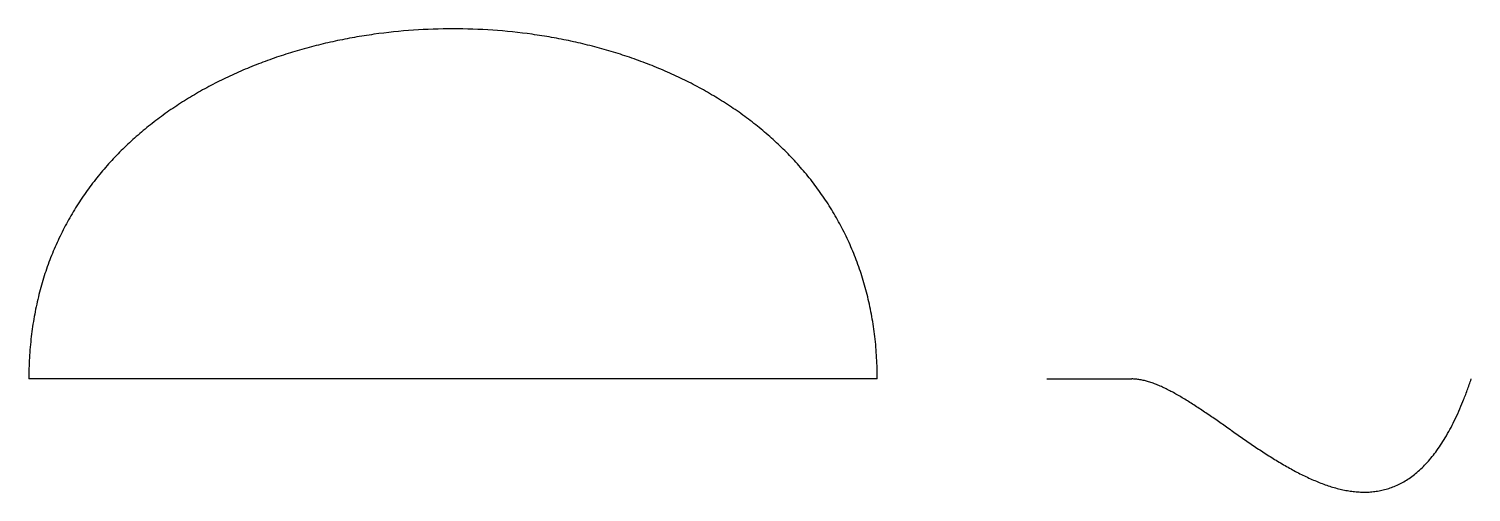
# Model space of a CAD drawing. Header units: millimetres. Extents: x 0 to 170, y -13 to 41.
import ezdxf

# ---------------------------------------------------------------- set-up
doc = ezdxf.new("R2010")
doc.units = ezdxf.units.MM
doc.layers.add('Layer_1', color=7, linetype='CONTINUOUS')
doc.layers.add('Pen', color=5, linetype='CONTINUOUS')

msp = doc.modelspace()

# ---------------------------------------------------------------- linework, layer by layer
at = {"layer": 'Layer_1'}
msp.add_line((100, 0), (0, 0), dxfattribs=at)
for centre, radius, start, end in [((49.8956, -25.4139), 66.6604, 93.931, 97.9518), ((50, -26.9334), 68.1834, 90, 93.931), ((50, -26.9334), 68.1834, 86.069, 90), ((50.1044, -25.4139), 66.6604, 82.0482, 86.069), ((48.6622, -19.3561), 60.473, 104.1675, 106.3482), ((49.221, -21.5697), 62.756, 102.0662, 104.1675), ((49.4351, -22.5714), 63.7803, 99.9808, 102.0662), ((49.7427, -24.3193), 65.5551, 97.9518, 99.9808), ((50.2573, -24.3193), 65.5551, 80.0192, 82.0482), ((50.5649, -22.5714), 63.7803, 77.9338, 80.0192), ((50.779, -21.5697), 62.756, 75.8325, 77.9338), ((51.3378, -19.3561), 60.473, 73.6518, 75.8325), ((47.4806, -15.6857), 56.6165, 108.5504, 110.8545), ((48.3138, -18.1687), 59.2355, 106.3482, 108.5504), ((51.6862, -18.1687), 59.2355, 71.4496, 73.6518), ((52.5194, -15.6857), 56.6165, 69.1455, 71.4496), ((45.906, -11.8689), 52.4868, 113.1862, 115.641), ((46.9963, -14.4142), 55.2559, 110.8545, 113.1862), ((53.0037, -14.4142), 55.2559, 66.8138, 69.1455), ((54.094, -11.8689), 52.4868, 64.359, 66.8138), ((44.0142, -8.2021), 48.3599, 118.13, 120.7598), ((45.3041, -10.6148), 51.0958, 115.641, 118.13), ((54.6959, -10.6148), 51.0958, 61.87, 64.359), ((55.9858, -8.2021), 48.3599, 59.2402, 61.87), ((43.3322, -7.0561), 47.0263, 120.7598, 123.4308), ((56.6678, -7.0561), 47.0263, 56.5692, 59.2402), ((41.2273, -3.9748), 43.2937, 126.2538, 129.1253), ((41.9355, -4.9404), 44.4912, 123.4308, 126.2538), ((58.0645, -4.9404), 44.4912, 53.7462, 56.5692), ((58.7727, -3.9748), 43.2937, 50.8747, 53.7462), ((39.8458, -2.2763), 41.1043, 129.1253, 132.1496), ((60.1542, -2.2763), 41.1043, 47.8504, 50.8747), ((39.1785, -1.539), 40.1099, 132.1496, 135.2294), ((60.8215, -1.539), 40.1099, 44.7706, 47.8504), ((37.9554, -0.3258), 38.3872, 135.2294, 138.4474), ((62.0446, -0.3258), 38.3872, 41.5526, 44.7706), ((37.4054, 0.1617), 37.6522, 138.4474, 141.7275), ((62.5946, 0.1617), 37.6522, 38.2725, 41.5526), ((36.4984, 0.8774), 36.4968, 141.7275, 145.1114), ((63.5016, 0.8774), 36.4968, 34.8886, 38.2725), ((36.1483, 1.1215), 36.0701, 145.1114, 148.5629), ((63.8517, 1.1215), 36.0701, 31.4371, 34.8886), ((35.7225, 1.3818), 35.571, 148.5629, 152.0629), ((64.2775, 1.3818), 35.571, 27.9371, 31.4371), ((35.6582, 1.4159), 35.4982, 152.0629, 155.6341), ((64.3418, 1.4159), 35.4982, 24.3659, 27.9371), ((35.8815, 1.3147), 35.7434, 155.6341, 159.181), ((64.1185, 1.3147), 35.7434, 20.819, 24.3659), ((36.1888, 1.1979), 36.0722, 159.181, 162.8007), ((63.8112, 1.1979), 36.0722, 17.1993, 20.819), ((37.2285, 0.876), 37.1605, 162.8007, 166.3145), ((62.7715, 0.876), 37.1605, 13.6855, 17.1993), ((37.9914, 0.6903), 37.9456, 166.3145, 169.9005), ((62.0086, 0.6903), 37.9456, 10.0995, 13.6855), ((40.0113, 0.3305), 39.9974, 169.9005, 173.3028), ((59.9887, 0.3305), 39.9974, 6.6972, 10.0995), ((41.3098, 0.178), 41.3048, 173.3028, 176.7748), ((58.6902, 0.178), 41.3048, 3.2252, 6.6972), ((44.4692, 0), 44.4692, 176.7748, 180), ((55.5308, 0), 44.4692, 0, 3.2252)]:
    msp.add_arc(centre, radius, start, end, dxfattribs=at)
at = {"layer": 'Pen'}
msp.add_line((120, 0), (130, 0), dxfattribs=at)
for centre, radius, start, end in [((130, -5.2592), 5.2592, 84.7111, 90), ((122.0003, 15.9999), 50.5961, 339.9733, 341.5651), ((129.885, -6.5012), 6.5065, 80.435, 84.7111), ((129.7516, -7.2928), 7.3093, 76.3173, 80.435), ((129.2807, -9.227), 9.3, 73.0805, 76.3173), ((128.9273, -10.3889), 10.5145, 69.9729, 73.0805), ((127.909, -13.1827), 13.488, 67.5501, 69.9729), ((127.2318, -14.8215), 15.2612, 65.2368, 67.5501), ((125.4164, -18.757), 19.5953, 63.4349, 65.2368), ((124.2635, -21.0628), 22.1732, 61.7288, 63.4349), ((121.2487, -26.6688), 28.5385, 60.4032, 61.7288), ((129.8491, 13.139), 42.2422, 338.0669, 339.9733), ((119.3484, -30.0143), 32.3861, 59.1634, 60.4032), ((114.3396, -38.4044), 42.1574, 58.211, 59.1634), ((111.1016, -43.629), 48.3041, 57.3374, 58.211), ((102.1596, -57.5776), 64.8728, 56.6869, 57.3374), ((95.9585, -67.0132), 76.1638, 56.11, 56.6869), ((133.2411, 11.7732), 38.5855, 336.1951, 338.0669), ((76.695, -95.6911), 110.7109, 55.7131, 56.11), ((49.4817, -135.604), 159.0183, 55.1363, 55.7131), ((141.6796, 7.9301), 29.3117, 331.74, 333.9465), ((139.1578, 9.163), 32.1186, 333.9465, 336.1951), ((-25781.7062, -37213.7468), 45347.9433, 55.1343, 55.1363), ((351.1439, 294.5793), 366.3913, 235.1343, 235.3922), ((145.9942, 5.6108), 24.4132, 329.091, 331.74), ((212.1138, 93.1022), 121.6007, 235.3922, 236.1695), ((195.0368, 67.6222), 90.9274, 236.1695, 237.2092), ((150.8133, 2.5348), 18.6947, 323.3929, 326.4929), ((147.8015, 4.5288), 22.3067, 326.4929, 329.091), ((177.2208, 39.9675), 58.0307, 237.2092, 238.8381), ((173.2141, 33.3416), 50.2876, 238.8381, 239.7622), ((169.088, 26.2631), 42.0944, 239.7622, 240.8662), ((154.8085, -0.757), 13.5138, 313.2781, 316.7799), ((154.0253, -0.021), 14.5886, 316.7799, 320.3539), ((152.0463, 1.6189), 17.1587, 320.3539, 323.3929), ((167.4206, 23.2715), 38.6695, 240.8662, 242.0446), ((164.6579, 18.0657), 32.776, 242.0446, 243.4349), ((163.5266, 15.8033), 30.2465, 243.4349, 244.9045), ((161.6503, 11.7969), 25.8225, 244.9045, 246.6258), ((157.0546, -3.428), 10.0175, 300.9822, 305.3297), ((156.4411, -2.5625), 11.0783, 305.3297, 309.2614), ((155.997, -2.0191), 11.7802, 309.2614, 313.2781), ((160.887, 10.0309), 23.8986, 246.6258, 248.4324), ((159.6448, 6.8881), 20.5192, 248.4324, 250.5364), ((159.1532, 5.4973), 19.0441, 250.5364, 252.7331), ((158.3887, 3.0376), 16.4683, 252.7331, 255.2732), ((158.1041, 1.9548), 15.3488, 255.2732, 257.9145), ((157.7019, 0.0764), 13.4278, 257.9145, 260.9335), ((157.5722, -0.7363), 12.6048, 260.9335, 264.0631), ((157.4311, -2.0936), 11.2402, 264.0631, 267.5724), ((157.4071, -2.6578), 10.6754, 267.5724, 271.2007), ((157.4254, -3.531), 9.802, 271.2007, 275.1521), ((157.455, -3.8588), 9.4729, 275.1521, 279.2273), ((157.5223, -4.2728), 9.0535, 279.2273, 283.4912), ((157.5459, -4.3715), 8.952, 283.4912, 287.8771), ((157.5372, -4.3443), 8.9805, 287.8771, 292.249), ((157.4864, -4.2202), 9.1146, 292.249, 296.7338), ((157.2581, -3.7669), 9.6222, 296.7338, 300.9822)]:
    msp.add_arc(centre, radius, start, end, dxfattribs=at)

doc.saveas('drawing.dxf')
